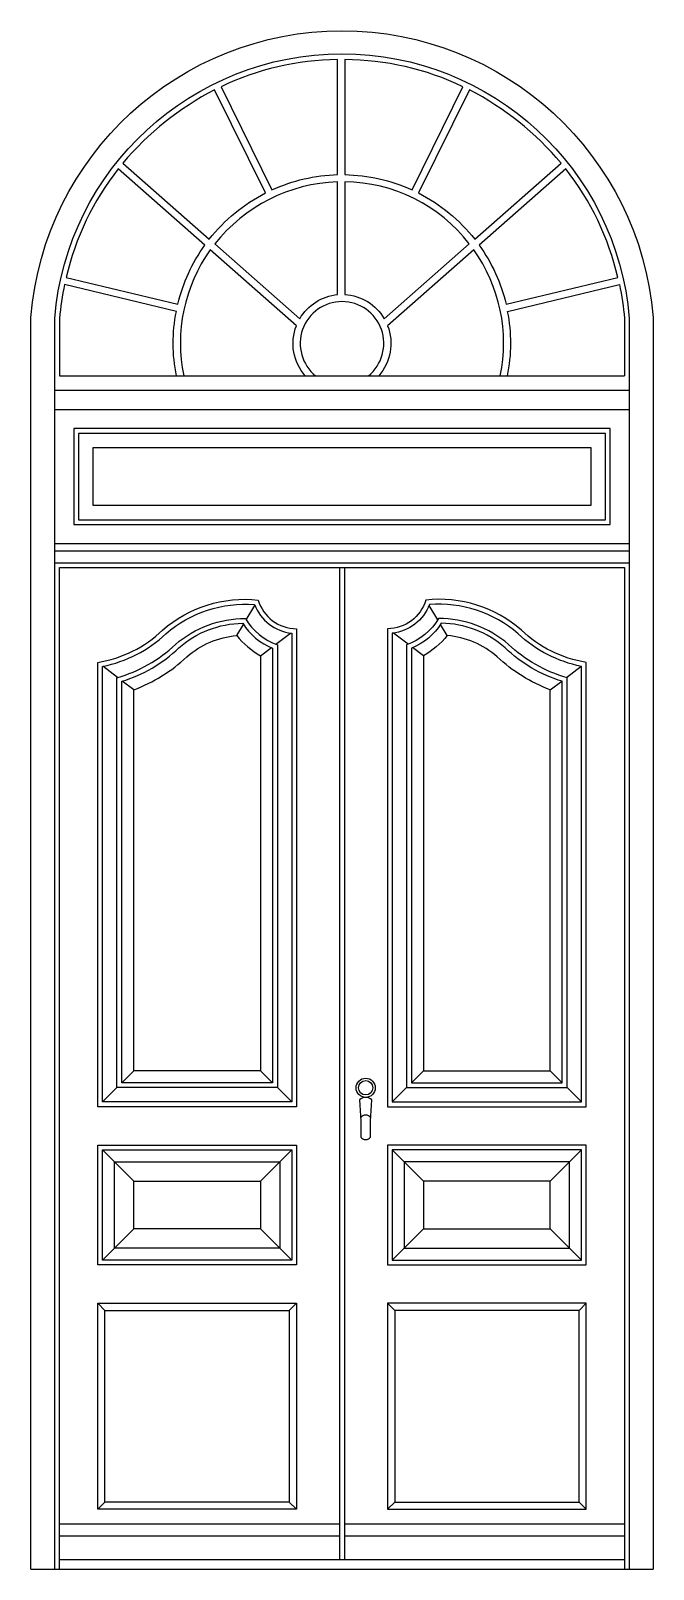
# Model space of a CAD drawing. Header units: metres. Extents: x -4389 to -2699, y -135 to 4038.
import ezdxf

# ---------------------------------------------------------------- set-up
doc = ezdxf.new("R2010")
doc.units = ezdxf.units.M
for name, color, linetype in [('1', 3, 'Continuous'), ('2', 2, 'Continuous'), ('7', 7, 'Continuous'), ('BH', 3, 'Continuous')]:
    doc.layers.add(name, color=color, linetype=linetype)

msp = doc.modelspace()

# ---------------------------------------------------------------- hatches: boundary and pattern name
at = {"layer": 'BH'}
h = msp.add_hatch(dxfattribs=at)
h.set_pattern_fill('AR-RROOF', scale=500)
h.paths.add_polyline_path([(-3904.09, 3472.42, -0.11), (-3751.53, 3597.87), (-3889.57, 3877.69, 0.1), (-4138.78, 3678.43)])
h.paths.add_polyline_path([(-3733.89, 3606.38, -0.1), (-3555.71, 3647.54), (-3555.71, 3959.61, 0.11), (-3872, 3886.24)])
h.paths.add_polyline_path([(-3536.21, 3647.64, -0.1), (-3353.7, 3606.38), (-3215.59, 3886.24, 0.11), (-3536.21, 3959.66)])
h.paths.add_polyline_path([(-3336.06, 3597.87, -0.11), (-3183.5, 3472.42), (-2948.81, 3678.43, 0.1), (-3198.02, 3877.69)])
h.paths.add_polyline_path([(-3171.5, 3456.42, -0.1), (-3098.32, 3295.92), (-2794.99, 3368.97, 0.11), (-2936.56, 3663.13)])
h.paths.add_polyline_path([(-3094.12, 3276.45, -0.1), (-3094.38, 3101.7), (-2776.79, 3101.7), (-2776.79, 3257.13, 0.03), (-2790.66, 3349.81)])
h.paths.add_polyline_path([(-3186.21, 3443.47), (-3419.87, 3237.89, -0.28), (-3444.17, 3101.7), (-3114.27, 3101.7, 0.21)])
h.paths.add_polyline_path([(-3198.17, 3459.54, 0.23), (-3536.21, 3628.13), (-3536.21, 3322.48, -0.25), (-3429.04, 3256.88)])
h.paths.add_polyline_path([(-3555.71, 3628.04, 0.22), (-3889.42, 3459.54), (-3658.55, 3256.88, -0.24), (-3555.71, 3322.16)])
h.paths.add_polyline_path([(-3901.38, 3443.47, 0.21), (-3973.32, 3101.7), (-3643.42, 3101.7, -0.28), (-3667.72, 3237.89)])
h.paths.add_polyline_path([(-3615.35, 3101.7), (-3472.24, 3101.7, 2.82)])
h.paths.add_polyline_path([(-3989.27, 3295.92, -0.1), (-3916.09, 3456.42), (-4151.03, 3663.13, 0.11), (-4292.6, 3368.97)])
h.paths.add_polyline_path([(-4296.93, 3349.81, 0.03), (-4310.79, 3257.13), (-4310.79, 3101.7), (-3993.21, 3101.7, -0.1), (-3993.47, 3276.45)])

# ---------------------------------------------------------------- linework, layer by layer
at = {"layer": '1'}
for p, q in [((-4310.79, 3101.7), (-2776.79, 3101.7)), ((-4323.79, 2627.2), (-2763.79, 2627.2)), ((-3803.77, 2439.85), (-3780.05, 2479.19)), ((-3283.82, 2439.85), (-3307.54, 2479.19)), ((-3829.47, 2397.24), (-3811.25, 2427.45)), ((-3258.12, 2397.24), (-3276.34, 2427.45)), ((-3723.31, 2373.78), (-3683.27, 2403.75)), ((-3364.28, 2373.78), (-3404.32, 2403.75)), ((-3764.79, 2342.73), (-3735.5, 2364.66)), ((-3322.79, 2342.73), (-3352.09, 2364.66)), ((-4152.99, 2283.48), (-4192.79, 2313.98)), ((-2934.6, 2283.48), (-2894.8, 2313.98)), ((-4109.29, 2250), (-4140.26, 2273.73)), ((-2978.29, 2250), (-2947.33, 2273.73)), ((-4109.29, 1216.7), (-4141.79, 1184.2)), ((-3764.79, 1216.7), (-3732.29, 1184.2)), ((-3322.79, 1216.7), (-3355.29, 1184.2)), ((-2978.29, 1216.7), (-2945.79, 1184.2)), ((-4154.79, 1171.2), (-4193.79, 1132.2)), ((-3719.29, 1171.2), (-3680.29, 1132.2)), ((-3368.29, 1171.2), (-3407.29, 1132.2)), ((-2932.79, 1171.2), (-2893.79, 1132.2)), ((-4161.29, 969.7), (-4193.79, 1002.2)), ((-3712.79, 969.7), (-3680.29, 1002.2)), ((-3374.79, 969.7), (-3407.29, 1002.2)), ((-2926.29, 969.7), (-2893.79, 1002.2)), ((-4109.29, 917.7), (-4161.29, 969.7)), ((-3764.79, 917.7), (-3712.79, 969.7)), ((-3322.79, 917.7), (-3374.79, 969.7)), ((-2978.29, 917.7), (-2926.29, 969.7)), ((-4109.29, 787.7), (-4161.29, 735.7)), ((-3764.79, 787.7), (-3712.79, 735.7)), ((-3322.79, 787.7), (-3374.79, 735.7)), ((-2978.29, 787.7), (-2926.29, 735.7)), ((-4161.29, 735.7), (-4193.79, 703.2)), ((-3712.79, 735.7), (-3680.29, 703.2)), ((-3374.79, 735.7), (-3407.29, 703.2)), ((-2926.29, 735.7), (-2893.79, 703.2)), ((-4187.29, 566.7), (-4206.79, 586.2)), ((-3667.29, 586.2), (-3686.79, 566.7)), ((-3420.29, 586.2), (-3400.79, 566.7)), ((-2900.29, 566.7), (-2880.79, 586.2)), ((-4187.29, 46.7), (-4206.79, 27.2)), ((-3686.79, 46.7), (-3667.29, 27.2)), ((-3400.79, 46.7), (-3420.29, 27.2)), ((-2900.29, 46.7), (-2880.79, 27.2)), ((-4310.79, -44.3), (-3550.29, -44.3)), ((-3537.29, -44.3), (-2776.79, -44.3))]:
    msp.add_line(p, q, dxfattribs=at)
for points in [[(-3733.89, 3606.38, -0.1), (-3555.71, 3647.54), (-3555.71, 3959.61, 0.11), (-3872, 3886.24)], [(-3536.21, 3647.64, -0.1), (-3353.7, 3606.38), (-3215.59, 3886.24, 0.11), (-3536.21, 3959.66)], [(-3904.09, 3472.42, -0.11), (-3751.53, 3597.87), (-3889.57, 3877.69, 0.1), (-4138.78, 3678.43)], [(-3336.06, 3597.87, -0.11), (-3183.5, 3472.42), (-2948.81, 3678.43, 0.1), (-3198.02, 3877.69)], [(-3989.27, 3295.92, -0.1), (-3916.09, 3456.42), (-4151.03, 3663.13, 0.11), (-4292.6, 3368.97)], [(-3098.32, 3295.92), (-2794.99, 3368.97, 0.11), (-2936.56, 3663.13), (-3171.5, 3456.42, -0.1)], [(-3658.55, 3256.88, -0.24), (-3555.71, 3322.16), (-3555.71, 3628.04, 0.22), (-3889.42, 3459.54)], [(-3198.17, 3459.54, 0.23), (-3536.21, 3628.13), (-3536.21, 3322.48, -0.25), (-3429.04, 3256.88)], [(-4193.79, 2313.78, 0.14), (-4021.92, 2402.37, -0.2), (-3780.96, 2481.58, 0.28), (-3680.29, 2403.39), (-3680.29, 1132.2), (-4193.79, 1132.2)], [(-2893.79, 2313.78, -0.14), (-3065.67, 2402.37, 0.2), (-3306.63, 2481.58, -0.28), (-3407.29, 2403.39), (-3407.29, 1132.2), (-2893.79, 1132.2)], [(-4154.79, 2282.97, 0.12), (-3995.64, 2373.54, -0.18), (-3806.07, 2443.69, 0.18), (-3719.29, 2372.35), (-3719.29, 1171.2), (-4154.79, 1171.2)], [(-2932.79, 2282.97, -0.12), (-3091.95, 2373.54, 0.18), (-3281.52, 2443.69, -0.18), (-3368.29, 2372.35), (-3368.29, 1171.2), (-2932.79, 1171.2)], [(-4109.29, 2250, 0.1), (-3965.08, 2339.81, -0.16), (-3829.47, 2397.24, 0.1), (-3764.79, 2342.73), (-3764.79, 1216.7), (-4109.29, 1216.7)], [(-2978.29, 2250, -0.1), (-3122.51, 2339.81, 0.16), (-3258.12, 2397.24, -0.1), (-3322.79, 2342.73), (-3322.79, 1216.7), (-2978.29, 1216.7)]]:
    msp.add_lwpolyline(points, format="xyb", close=True, dxfattribs=at)
for points in [[(-3643.42, 3101.7, -0.28), (-3667.72, 3237.89), (-3901.38, 3443.47, 0.21), (-3973.32, 3101.7)], [(-3114.27, 3101.7, 0.21), (-3186.21, 3443.47), (-3419.87, 3237.89, -0.28), (-3444.17, 3101.7)], [(-3993.21, 3101.7, -0.1), (-3993.47, 3276.45), (-4296.93, 3349.81, 0.03), (-4310.79, 3257.13), (-4310.79, 3101.7)], [(-3094.38, 3101.7, 0.1), (-3094.12, 3276.45), (-2790.66, 3349.81, -0.03), (-2776.79, 3257.13), (-2776.79, 3101.7)]]:
    msp.add_lwpolyline(points, format="xyb", dxfattribs=at)
for points in [[(-4258.79, 2711.7), (-2828.79, 2711.7), (-2828.79, 2945.7), (-4258.79, 2945.7)], [(-4193.79, 703.2), (-4193.79, 1002.2), (-3680.29, 1002.2), (-3680.29, 703.2)], [(-2893.79, 703.2), (-2893.79, 1002.2), (-3407.29, 1002.2), (-3407.29, 703.2)], [(-4161.29, 735.7), (-4161.29, 969.7), (-3712.79, 969.7), (-3712.79, 735.7)], [(-2926.29, 735.7), (-2926.29, 969.7), (-3374.79, 969.7), (-3374.79, 735.7)], [(-4187.29, 46.7), (-4187.29, 566.7), (-3686.79, 566.7), (-3686.79, 46.7)], [(-2900.29, 46.7), (-2900.29, 566.7), (-3400.79, 566.7), (-3400.79, 46.7)]]:
    msp.add_lwpolyline(points, close=True, dxfattribs=at)
msp.add_lwpolyline([(-4310.79, -135.3), (-4310.79, 2581.7), (-2776.79, 2581.7), (-2776.79, -135.3)], dxfattribs=at)
msp.add_circle((-3479.44, 1170.62), 19.5, dxfattribs=at)
for centre, radius, start, end in [((-3543.79, 3189.74), 113.45, 309.1, 230.9), ((-3479.44, 1080.75), 15.73, 34.25, 145.75)]:
    msp.add_arc(centre, radius, start, end, dxfattribs=at)
at = {"layer": '2'}
msp.add_line((-4388.79, -135.3), (-2698.79, -135.3), dxfattribs=at)
at = {"layer": '7'}
for p, q in [((-4323.79, 3062.7), (-2763.79, 3062.7)), ((-4323.79, 3010.7), (-2763.79, 3010.7)), ((-4323.79, 2646.7), (-2763.79, 2646.7)), ((-4323.79, 2594.7), (-2763.79, 2594.7)), ((-3550.29, 2581.7), (-3550.29, -109.3)), ((-3537.29, 2581.7), (-3537.29, -109.3)), ((-4310.79, -11.8), (-3550.29, -11.8)), ((-3537.29, -11.8), (-2776.79, -11.8)), ((-4310.79, -109.3), (-2776.79, -109.3))]:
    msp.add_line(p, q, dxfattribs=at)
for points in [[(-4388.79, -135.3), (-4388.79, 3062.7), (-4388.79, 3260.47, -0.92), (-2698.79, 3260.47), (-2698.79, -135.3)], [(-4323.79, -135.3), (-4323.79, 2594.7), (-4323.79, 3062.7), (-4323.79, 3257.7, -0.92), (-2763.79, 3257.7), (-2763.79, 3062.7), (-2763.79, 2594.7), (-2763.79, -135.3)], [(-3492.44, 1037.14, 0.53), (-3466.44, 1037.14), (-3466.44, 1080.47), (-3462.54, 1137.57, 0.42), (-3496.34, 1137.57), (-3492.44, 1080.47), (-3492.44, 1037.14)]]:
    msp.add_lwpolyline(points, format="xyb", dxfattribs=at)
for points in [[(-4271.79, 2698.7), (-2815.79, 2698.7), (-2815.79, 2958.7), (-4271.79, 2958.7)], [(-4219.79, 2750.7), (-2867.79, 2750.7), (-2867.79, 2906.7), (-4219.79, 2906.7)], [(-4206.79, 690.2), (-4206.79, 1015.2), (-3667.29, 1015.2), (-3667.29, 690.2)], [(-2880.79, 690.2), (-2880.79, 1015.2), (-3420.29, 1015.2), (-3420.29, 690.2)], [(-4109.29, 787.7), (-4109.29, 917.7), (-3764.79, 917.7), (-3764.79, 787.7)], [(-2978.29, 787.7), (-2978.29, 917.7), (-3322.79, 917.7), (-3322.79, 787.7)], [(-4206.79, 27.2), (-4206.79, 586.2), (-3667.29, 586.2), (-3667.29, 27.2)], [(-2880.79, 27.2), (-2880.79, 586.2), (-3420.29, 586.2), (-3420.29, 27.2)]]:
    msp.add_lwpolyline(points, close=True, dxfattribs=at)
for points in [[(-4206.79, 2324.71, 0.15), (-4030.69, 2411.97, -0.21), (-3771.29, 2493.71, 0.33), (-3667.29, 2415.71), (-3667.29, 1119.2), (-4206.79, 1119.2)], [(-2880.79, 2324.71, -0.15), (-3056.9, 2411.97, 0.21), (-3316.29, 2493.71, -0.33), (-3420.29, 2415.71), (-3420.29, 1119.2), (-2880.79, 1119.2)], [(-4141.79, 2273.25, 0.12), (-3986.9, 2363.91, -0.18), (-3813.34, 2430.65, 0.16), (-3732.29, 2363.32), (-3732.29, 1184.2), (-4141.79, 1184.2)], [(-2945.79, 2273.25, -0.12), (-3100.69, 2363.91, 0.18), (-3274.25, 2430.65, -0.16), (-3355.29, 2363.32), (-3355.29, 1184.2), (-2945.79, 1184.2)]]:
    msp.add_lwpolyline(points, format="xyb", close=True, dxfattribs=at)
msp.add_circle((-3479.44, 1170.62), 26, dxfattribs=at)

doc.saveas('drawing.dxf')
